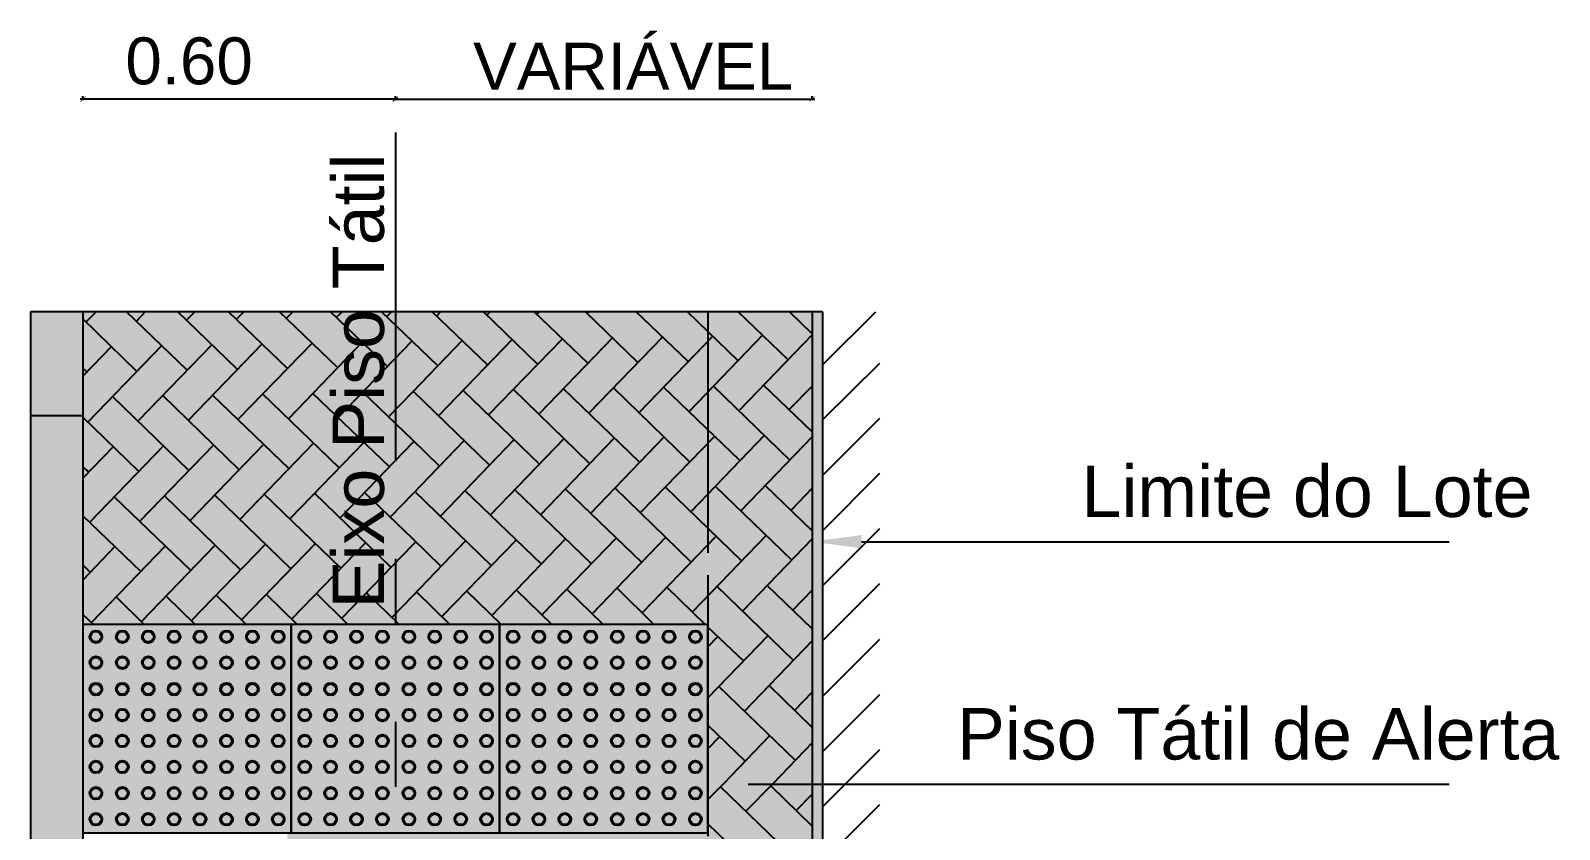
# Model space of a CAD drawing. Header units: feet. Extents: x 203667 to 205527, y 9204857 to 9205156.
# Drawn here: x 203698.303 to 203701.236, y 9204918.32 to 9204919.852 of the extents above; entities that cross this region are included whole.
import ezdxf

# ---------------------------------------------------------------- set-up
doc = ezdxf.new("R2010")
doc.units = ezdxf.units.FT
doc.header["$LTSCALE"] = 0.3
doc.header["$MEASUREMENT"] = 0
doc.layers.add('PDF_0', color=7, linetype='Continuous', true_color=0x929498)
doc.layers.add('PDF_A_Piso_Tatil', color=7, linetype='Continuous', true_color=0xffffa3)
for name, color, linetype in [('PDF_A_Cotas', 7, 'Continuous'), ('PDF_A_Texto', 7, 'Continuous'), ('PDF_Text', 7, 'Continuous')]:
    doc.layers.add(name, color=color, linetype=linetype)
doc.styles.add('PDF Arial', font='arial.ttf')

msp = doc.modelspace()

# ---------------------------------------------------------------- hatches: boundary and pattern name
at = {"layer": 'PDF_0', "transparency": 33554559}
for points in [[(203698.4083, 9204919.7248), (203698.4073, 9204919.7259), (203698.3977, 9204919.7164), (203698.3988, 9204919.7153)], [(203698.9984, 9204919.7153), (203699.0079, 9204919.7248), (203699.0068, 9204919.7259), (203698.9973, 9204919.7164)], [(203699.7967, 9204919.7164), (203699.7978, 9204919.7153), (203699.8073, 9204919.7248), (203699.8062, 9204919.7259)], [(203699.8221, 9204919.3124), (203699.802, 9204919.3124), (203699.802, 9204916.7154), (203699.8221, 9204916.7154)]]:
    msp.add_hatch(color=7, dxfattribs=at).paths.add_polyline_path(points)
at = {"layer": 'PDF_0', "true_color": 0xf7f7f7, "transparency": 33554559}
msp.add_hatch(color=7, dxfattribs=at).paths.add_polyline_path([(203699.802, 9204919.3124), (203698.403, 9204919.3124), (203698.403, 9204918.7129), (203699.6021, 9204918.7129), (203699.6021, 9204918.3132), (203699.2098, 9204918.3132), (203699.2098, 9204916.7154), (203699.802, 9204916.7154)])
at = {"layer": 'PDF_A_Cotas', "true_color": 0xdfdfdf, "transparency": 33554559}
msp.add_hatch(color=254, dxfattribs=at).paths.add_polyline_path([(203698.403, 9204919.3124), (203698.3026, 9204919.3124), (203698.3026, 9204916.7154), (203698.403, 9204916.7154)])
at = {"layer": 'PDF_A_Piso_Tatil', "transparency": 33554559}
msp.add_hatch(color=256, dxfattribs=at).paths.add_polyline_path([(203699.6021, 9204918.7129), (203698.403, 9204918.7129), (203698.403, 9204918.3132), (203698.7953, 9204918.3132), (203698.7953, 9204916.7154), (203699.2098, 9204916.7154), (203699.2098, 9204918.3132), (203699.6021, 9204918.3132)])

# ---------------------------------------------------------------- linework, layer by layer
at = {"layer": 'PDF_0', "color": 7, "lineweight": 25}
for points in [[(203699.0079, 9204919.7206), (203698.3977, 9204919.7206)], [(203698.403, 9204919.7185), (203698.403, 9204919.7259)], [(203698.9973, 9204919.7206), (203699.8073, 9204919.7206)], [(203699.0026, 9204919.7185), (203699.0026, 9204919.7259)], [(203699.0026, 9204919.7185), (203699.0026, 9204919.7259)], [(203699.802, 9204919.7185), (203699.802, 9204919.7259)], [(203698.3026, 9204919.3124), (203698.3026, 9204916.7154)], [(203699.8221, 9204919.3124), (203698.3026, 9204919.3124)], [(203698.403, 9204919.3124), (203698.403, 9204916.7154)], [(203699.802, 9204919.3124), (203699.802, 9204916.7154)], [(203699.8221, 9204919.2109), (203699.9247, 9204919.3124)], [(203699.8221, 9204919.3124), (203699.8221, 9204916.7154)], [(203699.8221, 9204919.1052), (203699.9321, 9204919.2141)], [(203698.403, 9204919.1126), (203698.3026, 9204919.1126)], [(203699.8221, 9204918.9984), (203699.9321, 9204919.1084)], [(203699.8221, 9204918.8926), (203699.9321, 9204919.0026)], [(203699.8221, 9204918.7869), (203699.9321, 9204918.8969)], [(203699.8221, 9204918.6812), (203699.9321, 9204918.7911)], [(203699.8221, 9204918.5744), (203699.9321, 9204918.6843)], [(203699.8221, 9204918.4686), (203699.9321, 9204918.5786)], [(203699.8221, 9204918.3629), (203699.9321, 9204918.4728)], [(203699.8221, 9204918.2571), (203699.9321, 9204918.3671)]]:
    msp.add_lwpolyline(points, dxfattribs=at)
at = {"layer": 'PDF_0', "color": 20, "lineweight": 25, "true_color": 0xf43d00}
for points in [[(203699.0026, 9204919.6561), (203699.0026, 9204919.0259)], [(203699.6021, 9204919.3124), (203699.6021, 9204918.8503)], [(203699.0026, 9204918.8387), (203699.0026, 9204918.7139)], [(203699.6021, 9204918.807), (203699.6021, 9204918.3068)], [(203699.0026, 9204918.5257), (203699.0026, 9204918.4009)]]:
    msp.add_lwpolyline(points, dxfattribs=at)
at = {"layer": 'PDF_0', "color": 251, "lineweight": 25, "true_color": 0x636363}
for points in [[(203698.4284, 9204919.3124), (203698.4094, 9204919.2934)], [(203698.6029, 9204919.2003), (203698.4866, 9204919.3124)], [(203698.5225, 9204919.3124), (203698.5056, 9204919.2945)], [(203698.6991, 9204919.2025), (203698.5849, 9204919.3124)], [(203698.6177, 9204919.3124), (203698.6018, 9204919.2966)], [(203698.7953, 9204919.2035), (203698.6822, 9204919.3124)], [(203698.7118, 9204919.3124), (203698.697, 9204919.2976)], [(203698.8916, 9204919.2056), (203698.7805, 9204919.3124)], [(203698.8059, 9204919.3124), (203698.7932, 9204919.2997)], [(203698.9878, 9204919.2067), (203698.8778, 9204919.3124)], [(203698.9011, 9204919.3124), (203698.8894, 9204919.3019)], [(203699.0354, 9204919.2553), (203698.9762, 9204919.3124)], [(203698.9952, 9204919.3124), (203698.9857, 9204919.3029)], [(203699.1802, 9204919.2099), (203699.0734, 9204919.3124)], [(203699.0893, 9204919.3124), (203699.0819, 9204919.305)], [(203699.2754, 9204919.212), (203699.1718, 9204919.3124)], [(203699.1845, 9204919.3124), (203699.1781, 9204919.3061)], [(203699.3716, 9204919.2141), (203699.2691, 9204919.3124)], [(203699.2786, 9204919.3124), (203699.2743, 9204919.3082)], [(203699.4678, 9204919.2152), (203699.3674, 9204919.3124)], [(203699.3727, 9204919.3124), (203699.3706, 9204919.3093)], [(203699.5641, 9204919.2173), (203699.4647, 9204919.3124)], [(203699.4678, 9204919.3124), (203699.4668, 9204919.3114)], [(203699.6603, 9204919.2183), (203699.563, 9204919.3124)], [(203699.7565, 9204919.2204), (203699.6603, 9204919.3124)], [(203699.802, 9204919.2701), (203699.7586, 9204919.3124)], [(203698.5067, 9204919.1982), (203698.403, 9204919.2987)], [(203698.7467, 9204919.2511), (203698.605, 9204919.1041)], [(203698.8429, 9204919.2522), (203698.7012, 9204919.1062)], [(203698.9391, 9204919.2543), (203698.7974, 9204919.1073)], [(203699.0343, 9204919.2564), (203698.8926, 9204919.1094)], [(203699.1305, 9204919.2574), (203699.0354, 9204919.1581), (203698.9888, 9204919.1105)], [(203699.084, 9204919.2088), (203699.0354, 9204919.2553)], [(203699.2268, 9204919.2596), (203699.0851, 9204919.1126)], [(203699.323, 9204919.2606), (203699.1813, 9204919.1147)], [(203699.4192, 9204919.2627), (203699.2775, 9204919.1158)], [(203699.5154, 9204919.2638), (203699.3737, 9204919.1179)], [(203699.6117, 9204919.2659), (203699.47, 9204919.1189)], [(203699.7079, 9204919.268), (203699.5662, 9204919.121)], [(203699.802, 9204919.268), (203699.6624, 9204919.1232)], [(203698.458, 9204919.2458), (203698.403, 9204919.1887)], [(203698.5542, 9204919.2479), (203698.4125, 9204919.1009)], [(203698.6505, 9204919.249), (203698.5088, 9204919.1031)], [(203698.4104, 9204919.1972), (203698.403, 9204919.2046)], [(203699.3748, 9204919.0216), (203699.2289, 9204919.1633)], [(203699.471, 9204919.0238), (203699.3251, 9204919.1644)], [(203699.5672, 9204919.0248), (203699.4213, 9204919.1665)], [(203699.6635, 9204919.0269), (203699.5165, 9204919.1686)], [(203699.7597, 9204919.028), (203699.6127, 9204919.1697)], [(203699.802, 9204919.0819), (203699.7089, 9204919.1718)], [(203699.802, 9204919.1697), (203699.7576, 9204919.1242)], [(203698.6061, 9204919.0079), (203698.4601, 9204919.1496)], [(203698.7023, 9204919.01), (203698.5564, 9204919.1517)], [(203698.7985, 9204919.0111), (203698.6515, 9204919.1528)], [(203698.8947, 9204919.0132), (203698.7477, 9204919.1549)], [(203698.991, 9204919.0153), (203698.844, 9204919.1559)], [(203699.0354, 9204919.0671), (203698.9402, 9204919.1581)], [(203699.1834, 9204919.0185), (203699.0364, 9204919.1602)], [(203699.2796, 9204919.0195), (203699.1326, 9204919.1612)], [(203698.5098, 9204919.0068), (203698.403, 9204919.1105)], [(203699.7111, 9204919.0756), (203699.5694, 9204918.9286)], [(203698.4612, 9204919.0534), (203698.403, 9204918.9931)], [(203698.5574, 9204919.0555), (203698.4157, 9204918.9085)], [(203698.6536, 9204919.0565), (203698.5119, 9204918.9106)], [(203698.7499, 9204919.0587), (203698.6082, 9204918.9117)], [(203698.8461, 9204919.0608), (203698.7044, 9204918.9138)], [(203698.9423, 9204919.0618), (203698.8006, 9204918.9159)], [(203699.0385, 9204919.0639), (203699.0354, 9204919.0608), (203698.8968, 9204918.917)], [(203699.1337, 9204919.065), (203699.0354, 9204918.9624), (203698.9931, 9204918.9191)], [(203699.0872, 9204919.0164), (203699.0354, 9204919.0671)], [(203699.2299, 9204919.0671), (203699.0882, 9204918.9201)], [(203699.3262, 9204919.0692), (203699.1845, 9204918.9222)], [(203699.4224, 9204919.0703), (203699.2807, 9204918.9233)], [(203699.5186, 9204919.0724), (203699.3769, 9204918.9254)], [(203699.6148, 9204919.0735), (203699.4731, 9204918.9275)], [(203699.802, 9204919.0724), (203699.6656, 9204918.9307)], [(203698.4147, 9204919.0047), (203698.403, 9204919.0153)], [(203698.6103, 9204918.8165), (203698.4633, 9204918.9571)], [(203698.7055, 9204918.8176), (203698.5595, 9204918.9593)], [(203698.8017, 9204918.8197), (203698.6558, 9204918.9614)], [(203698.8979, 9204918.8207), (203698.7509, 9204918.9624)], [(203698.9941, 9204918.8228), (203698.8471, 9204918.9645)], [(203699.0354, 9204918.8778), (203698.9434, 9204918.9656)], [(203699.1866, 9204918.826), (203699.0396, 9204918.9677)], [(203699.2828, 9204918.8281), (203699.1358, 9204918.9698)], [(203699.379, 9204918.8292), (203699.232, 9204918.9709)], [(203699.4753, 9204918.8313), (203699.3283, 9204918.973)], [(203699.5704, 9204918.8324), (203699.4245, 9204918.9741)], [(203699.6666, 9204918.8345), (203699.5207, 9204918.9762)], [(203699.7629, 9204918.8366), (203699.6169, 9204918.9772)], [(203699.802, 9204918.8926), (203699.7121, 9204918.9793)], [(203699.802, 9204918.9741), (203699.7618, 9204918.9318)], [(203698.5141, 9204918.8144), (203698.403, 9204918.9212)], [(203698.8493, 9204918.8683), (203698.7076, 9204918.7213)], [(203698.9455, 9204918.8694), (203698.8038, 9204918.7235)], [(203699.0904, 9204918.8239), (203699.0354, 9204918.8778)], [(203699.1379, 9204918.8736), (203699.0354, 9204918.7668)], [(203699.0417, 9204918.8715), (203699.0354, 9204918.8651)], [(203699.2342, 9204918.8747), (203699.0925, 9204918.7287)], [(203699.3293, 9204918.8768), (203699.1876, 9204918.7298)], [(203699.4256, 9204918.8778), (203699.2839, 9204918.7319)], [(203699.5218, 9204918.8799), (203699.3801, 9204918.733)], [(203699.618, 9204918.8821), (203699.4763, 9204918.7351)], [(203699.7142, 9204918.8831), (203699.5725, 9204918.7372)], [(203699.802, 9204918.8768), (203699.6688, 9204918.7383)], [(203698.4644, 9204918.862), (203698.403, 9204918.7975)], [(203698.5606, 9204918.863), (203698.4189, 9204918.716)], [(203698.6568, 9204918.8651), (203698.5151, 9204918.7182)], [(203698.753, 9204918.8662), (203698.6113, 9204918.7203)], [(203699.0354, 9204918.8651), (203698.9, 9204918.7245)], [(203698.4178, 9204918.8123), (203698.403, 9204918.8271)], [(203699.4012, 9204918.7129), (203699.3314, 9204918.7806)], [(203699.4985, 9204918.7129), (203699.4277, 9204918.7827)], [(203699.5969, 9204918.7129), (203699.5239, 9204918.7837)], [(203699.766, 9204918.6441), (203699.6201, 9204918.7858)], [(203699.802, 9204918.7044), (203699.7163, 9204918.7869)], [(203698.5204, 9204918.7129), (203698.4665, 9204918.7657)], [(203698.6187, 9204918.7129), (203698.5627, 9204918.7668)], [(203698.716, 9204918.7129), (203698.6589, 9204918.7689)], [(203698.8144, 9204918.7129), (203698.7552, 9204918.77)], [(203698.9116, 9204918.7129), (203698.8514, 9204918.7721)], [(203699.01, 9204918.7129), (203698.9465, 9204918.7742)], [(203699.0354, 9204918.7668), (203698.9962, 9204918.7266)], [(203699.1073, 9204918.7129), (203699.0428, 9204918.7753)], [(203699.2056, 9204918.7129), (203699.139, 9204918.7774)], [(203699.3029, 9204918.7129), (203699.2352, 9204918.7784)], [(203699.802, 9204918.7784), (203699.765, 9204918.7404)], [(203698.4231, 9204918.7129), (203698.403, 9204918.7319)], [(203699.6709, 9204918.642), (203699.6021, 9204918.7076)], [(203699.7174, 9204918.6907), (203699.6021, 9204918.5722)], [(203699.6212, 9204918.6896), (203699.6021, 9204918.6695)], [(203699.802, 9204918.6812), (203699.6719, 9204918.5458)], [(203699.7703, 9204918.4517), (203699.6233, 9204918.5934)], [(203699.802, 9204918.5151), (203699.7195, 9204918.5955)], [(203699.802, 9204918.5828), (203699.7682, 9204918.5479)], [(203699.674, 9204918.4506), (203699.6021, 9204918.5194)], [(203699.6243, 9204918.4972), (203699.6021, 9204918.4739)], [(203699.7206, 9204918.4993), (203699.6317, 9204918.4062)], [(203699.802, 9204918.4855), (203699.7259, 9204918.4062)], [(203699.6317, 9204918.4062), (203699.6021, 9204918.3766)], [(203699.7734, 9204918.2592), (203699.6265, 9204918.4009)], [(203699.7259, 9204918.4062), (203699.6751, 9204918.3544)], [(203699.802, 9204918.3259), (203699.7227, 9204918.4031)], [(203699.802, 9204918.3872), (203699.7713, 9204918.3555)], [(203699.6772, 9204918.2582), (203699.6021, 9204918.3301)]]:
    msp.add_lwpolyline(points, dxfattribs=at)
at = {"layer": 'PDF_0', "color": 7, "lineweight": 25}
for points in [[(203698.403, 9204918.3132), (203698.8027, 9204918.3132), (203698.8027, 9204918.7129), (203698.403, 9204918.7129)], [(203698.8027, 9204918.3132), (203699.2024, 9204918.3132), (203699.2024, 9204918.7129), (203698.8027, 9204918.7129)], [(203699.2024, 9204918.3132), (203699.6021, 9204918.3132), (203699.6021, 9204918.7129), (203699.2024, 9204918.7129)]]:
    msp.add_lwpolyline(points, close=True, dxfattribs=at)
for centre, radius in [((203698.4279, 9204918.6891), 0.0122), ((203698.4279, 9204918.6891), 0.01), ((203698.4786, 9204918.6891), 0.0122), ((203698.4786, 9204918.6891), 0.01), ((203698.5283, 9204918.6891), 0.0122), ((203698.5283, 9204918.6891), 0.01), ((203698.578, 9204918.6891), 0.0122), ((203698.578, 9204918.6891), 0.01), ((203698.6277, 9204918.6891), 0.0122), ((203698.6277, 9204918.6891), 0.01), ((203698.6785, 9204918.6891), 0.0122), ((203698.6785, 9204918.6891), 0.01), ((203698.7282, 9204918.6891), 0.0122), ((203698.7282, 9204918.6891), 0.01), ((203698.7779, 9204918.6891), 0.0122), ((203698.7779, 9204918.6891), 0.01), ((203698.8286, 9204918.6891), 0.0122), ((203698.8286, 9204918.6891), 0.01), ((203698.8783, 9204918.6891), 0.0122), ((203698.8783, 9204918.6891), 0.01), ((203698.928, 9204918.6891), 0.0122), ((203698.928, 9204918.6891), 0.01), ((203698.9777, 9204918.6891), 0.0122), ((203698.9777, 9204918.6891), 0.01), ((203699.0285, 9204918.6891), 0.0122), ((203699.0285, 9204918.6891), 0.01), ((203699.0782, 9204918.6891), 0.0122), ((203699.0782, 9204918.6891), 0.01), ((203699.1279, 9204918.6891), 0.0122), ((203699.1279, 9204918.6891), 0.01), ((203699.1776, 9204918.6891), 0.0122), ((203699.1776, 9204918.6891), 0.01), ((203699.2283, 9204918.6891), 0.0122), ((203699.2283, 9204918.6891), 0.01), ((203699.278, 9204918.6891), 0.0122), ((203699.278, 9204918.6891), 0.01), ((203699.3277, 9204918.6891), 0.0122), ((203699.3277, 9204918.6891), 0.01), ((203699.3774, 9204918.6891), 0.0122), ((203699.3774, 9204918.6891), 0.01), ((203699.4282, 9204918.6891), 0.0122), ((203699.4282, 9204918.6891), 0.01), ((203699.4779, 9204918.6891), 0.0122), ((203699.4779, 9204918.6891), 0.01), ((203699.5276, 9204918.6891), 0.0122), ((203699.5276, 9204918.6891), 0.01), ((203699.5783, 9204918.6891), 0.0122), ((203699.5783, 9204918.6891), 0.01), ((203698.4279, 9204918.6394), 0.0122), ((203698.4279, 9204918.6394), 0.01), ((203698.4786, 9204918.6394), 0.0122), ((203698.4786, 9204918.6394), 0.01), ((203698.5283, 9204918.6394), 0.0122), ((203698.5283, 9204918.6394), 0.01), ((203698.578, 9204918.6394), 0.0122), ((203698.578, 9204918.6394), 0.01), ((203698.6277, 9204918.6394), 0.0122), ((203698.6277, 9204918.6394), 0.01), ((203698.6785, 9204918.6394), 0.0122), ((203698.6785, 9204918.6394), 0.01), ((203698.7282, 9204918.6394), 0.0122), ((203698.7282, 9204918.6394), 0.01), ((203698.7779, 9204918.6394), 0.0122), ((203698.7779, 9204918.6394), 0.01), ((203698.8286, 9204918.6394), 0.0122), ((203698.8286, 9204918.6394), 0.01), ((203698.8783, 9204918.6394), 0.0122), ((203698.8783, 9204918.6394), 0.01), ((203698.928, 9204918.6394), 0.0122), ((203698.928, 9204918.6394), 0.01), ((203698.9777, 9204918.6394), 0.0122), ((203698.9777, 9204918.6394), 0.01), ((203699.0285, 9204918.6394), 0.0122), ((203699.0285, 9204918.6394), 0.01), ((203699.0782, 9204918.6394), 0.0122), ((203699.0782, 9204918.6394), 0.01), ((203699.1279, 9204918.6394), 0.0122), ((203699.1279, 9204918.6394), 0.01), ((203699.1776, 9204918.6394), 0.0122), ((203699.1776, 9204918.6394), 0.01), ((203699.2283, 9204918.6394), 0.0122), ((203699.2283, 9204918.6394), 0.01), ((203699.278, 9204918.6394), 0.0122), ((203699.278, 9204918.6394), 0.01), ((203699.3277, 9204918.6394), 0.0122), ((203699.3277, 9204918.6394), 0.01), ((203699.3774, 9204918.6394), 0.0122), ((203699.3774, 9204918.6394), 0.01), ((203699.4282, 9204918.6394), 0.0122), ((203699.4282, 9204918.6394), 0.01), ((203699.4779, 9204918.6394), 0.0122), ((203699.4779, 9204918.6394), 0.01), ((203699.5276, 9204918.6394), 0.0122), ((203699.5276, 9204918.6394), 0.01), ((203699.5783, 9204918.6394), 0.0122), ((203699.5783, 9204918.6394), 0.01), ((203698.4279, 9204918.5886), 0.0122), ((203698.4279, 9204918.5886), 0.01), ((203698.4786, 9204918.5886), 0.0122), ((203698.4786, 9204918.5886), 0.01), ((203698.5283, 9204918.5886), 0.0122), ((203698.5283, 9204918.5886), 0.01), ((203698.578, 9204918.5886), 0.0122), ((203698.578, 9204918.5886), 0.01), ((203698.6277, 9204918.5886), 0.0122), ((203698.6277, 9204918.5886), 0.01), ((203698.6785, 9204918.5886), 0.0122), ((203698.6785, 9204918.5886), 0.01), ((203698.7282, 9204918.5886), 0.0122), ((203698.7282, 9204918.5886), 0.01), ((203698.7779, 9204918.5886), 0.0122), ((203698.7779, 9204918.5886), 0.01), ((203698.8286, 9204918.5886), 0.0122), ((203698.8286, 9204918.5886), 0.01), ((203698.8783, 9204918.5886), 0.0122), ((203698.8783, 9204918.5886), 0.01), ((203698.928, 9204918.5886), 0.0122), ((203698.928, 9204918.5886), 0.01), ((203698.9777, 9204918.5886), 0.0122), ((203698.9777, 9204918.5886), 0.01), ((203699.0285, 9204918.5886), 0.0122), ((203699.0285, 9204918.5886), 0.01), ((203699.0782, 9204918.5886), 0.0122), ((203699.0782, 9204918.5886), 0.01), ((203699.1279, 9204918.5886), 0.0122), ((203699.1279, 9204918.5886), 0.01), ((203699.1776, 9204918.5886), 0.0122), ((203699.1776, 9204918.5886), 0.01), ((203699.2283, 9204918.5886), 0.0122), ((203699.2283, 9204918.5886), 0.01), ((203699.278, 9204918.5886), 0.0122), ((203699.278, 9204918.5886), 0.01), ((203699.3277, 9204918.5886), 0.0122), ((203699.3277, 9204918.5886), 0.01), ((203699.3774, 9204918.5886), 0.0122), ((203699.3774, 9204918.5886), 0.01), ((203699.4282, 9204918.5886), 0.0122), ((203699.4282, 9204918.5886), 0.01), ((203699.4779, 9204918.5886), 0.0122), ((203699.4779, 9204918.5886), 0.01), ((203699.5276, 9204918.5886), 0.0122), ((203699.5276, 9204918.5886), 0.01), ((203699.5783, 9204918.5886), 0.0122), ((203699.5783, 9204918.5886), 0.01), ((203698.4279, 9204918.5389), 0.0122), ((203698.4279, 9204918.5389), 0.01), ((203698.4786, 9204918.5389), 0.0122), ((203698.4786, 9204918.5389), 0.01), ((203698.5283, 9204918.5389), 0.0122), ((203698.5283, 9204918.5389), 0.01), ((203698.578, 9204918.5389), 0.0122), ((203698.578, 9204918.5389), 0.01), ((203698.6277, 9204918.5389), 0.0122), ((203698.6277, 9204918.5389), 0.01), ((203698.6785, 9204918.5389), 0.0122), ((203698.6785, 9204918.5389), 0.01), ((203698.7282, 9204918.5389), 0.0122), ((203698.7282, 9204918.5389), 0.01), ((203698.7779, 9204918.5389), 0.0122), ((203698.7779, 9204918.5389), 0.01), ((203698.8286, 9204918.5389), 0.0122), ((203698.8286, 9204918.5389), 0.01), ((203698.8783, 9204918.5389), 0.0122), ((203698.8783, 9204918.5389), 0.01), ((203698.928, 9204918.5389), 0.0122), ((203698.928, 9204918.5389), 0.01), ((203698.9777, 9204918.5389), 0.0122), ((203698.9777, 9204918.5389), 0.01), ((203699.0285, 9204918.5389), 0.0122), ((203699.0285, 9204918.5389), 0.01), ((203699.0782, 9204918.5389), 0.0122), ((203699.0782, 9204918.5389), 0.01), ((203699.1279, 9204918.5389), 0.0122), ((203699.1279, 9204918.5389), 0.01), ((203699.1776, 9204918.5389), 0.0122), ((203699.1776, 9204918.5389), 0.01), ((203699.2283, 9204918.5389), 0.0122), ((203699.2283, 9204918.5389), 0.01), ((203699.278, 9204918.5389), 0.0122), ((203699.278, 9204918.5389), 0.01), ((203699.3277, 9204918.5389), 0.0122), ((203699.3277, 9204918.5389), 0.01), ((203699.3774, 9204918.5389), 0.0122), ((203699.3774, 9204918.5389), 0.01), ((203699.4282, 9204918.5389), 0.0122), ((203699.4282, 9204918.5389), 0.01), ((203699.4779, 9204918.5389), 0.0122), ((203699.4779, 9204918.5389), 0.01), ((203699.5276, 9204918.5389), 0.0122), ((203699.5276, 9204918.5389), 0.01), ((203699.5783, 9204918.5389), 0.0122), ((203699.5783, 9204918.5389), 0.01), ((203698.4279, 9204918.4892), 0.0122), ((203698.4279, 9204918.4892), 0.01), ((203698.4786, 9204918.4892), 0.0122), ((203698.4786, 9204918.4892), 0.01), ((203698.5283, 9204918.4892), 0.0122), ((203698.5283, 9204918.4892), 0.01), ((203698.578, 9204918.4892), 0.0122), ((203698.578, 9204918.4892), 0.01), ((203698.6277, 9204918.4892), 0.0122), ((203698.6277, 9204918.4892), 0.01), ((203698.6785, 9204918.4892), 0.0122), ((203698.6785, 9204918.4892), 0.01), ((203698.7282, 9204918.4892), 0.0122), ((203698.7282, 9204918.4892), 0.01), ((203698.7779, 9204918.4892), 0.0122), ((203698.7779, 9204918.4892), 0.01), ((203698.8286, 9204918.4892), 0.0122), ((203698.8286, 9204918.4892), 0.01), ((203698.8783, 9204918.4892), 0.0122), ((203698.8783, 9204918.4892), 0.01), ((203698.928, 9204918.4892), 0.0122), ((203698.928, 9204918.4892), 0.01), ((203698.9777, 9204918.4892), 0.0122), ((203698.9777, 9204918.4892), 0.01), ((203699.0285, 9204918.4892), 0.0122), ((203699.0285, 9204918.4892), 0.01), ((203699.0782, 9204918.4892), 0.0122), ((203699.0782, 9204918.4892), 0.01), ((203699.1279, 9204918.4892), 0.0122), ((203699.1279, 9204918.4892), 0.01), ((203699.1776, 9204918.4892), 0.0122), ((203699.1776, 9204918.4892), 0.01), ((203699.2283, 9204918.4892), 0.0122), ((203699.2283, 9204918.4892), 0.01), ((203699.278, 9204918.4892), 0.0122), ((203699.278, 9204918.4892), 0.01), ((203699.3277, 9204918.4892), 0.0122), ((203699.3277, 9204918.4892), 0.01), ((203699.3774, 9204918.4892), 0.0122), ((203699.3774, 9204918.4892), 0.01), ((203699.4282, 9204918.4892), 0.0122), ((203699.4282, 9204918.4892), 0.01), ((203699.4779, 9204918.4892), 0.0122), ((203699.4779, 9204918.4892), 0.01), ((203699.5276, 9204918.4892), 0.0122), ((203699.5276, 9204918.4892), 0.01), ((203699.5783, 9204918.4892), 0.0122), ((203699.5783, 9204918.4892), 0.01), ((203698.4279, 9204918.4395), 0.0122), ((203698.4279, 9204918.4395), 0.01), ((203698.4786, 9204918.4395), 0.0122), ((203698.4786, 9204918.4395), 0.01), ((203698.5283, 9204918.4395), 0.0122), ((203698.5283, 9204918.4395), 0.01), ((203698.578, 9204918.4395), 0.0122), ((203698.578, 9204918.4395), 0.01), ((203698.6277, 9204918.4395), 0.0122), ((203698.6277, 9204918.4395), 0.01), ((203698.6785, 9204918.4395), 0.0122), ((203698.6785, 9204918.4395), 0.01), ((203698.7282, 9204918.4395), 0.0122), ((203698.7282, 9204918.4395), 0.01), ((203698.7779, 9204918.4395), 0.0122), ((203698.7779, 9204918.4395), 0.01), ((203698.8286, 9204918.4395), 0.0122), ((203698.8286, 9204918.4395), 0.01), ((203698.8783, 9204918.4395), 0.0122), ((203698.8783, 9204918.4395), 0.01), ((203698.928, 9204918.4395), 0.0122), ((203698.928, 9204918.4395), 0.01), ((203698.9777, 9204918.4395), 0.0122), ((203698.9777, 9204918.4395), 0.01), ((203699.0285, 9204918.4395), 0.0122), ((203699.0285, 9204918.4395), 0.01), ((203699.0782, 9204918.4395), 0.0122), ((203699.0782, 9204918.4395), 0.01), ((203699.1279, 9204918.4395), 0.0122), ((203699.1279, 9204918.4395), 0.01), ((203699.1776, 9204918.4395), 0.0122), ((203699.1776, 9204918.4395), 0.01), ((203699.2283, 9204918.4395), 0.0122), ((203699.2283, 9204918.4395), 0.01), ((203699.278, 9204918.4395), 0.0122), ((203699.278, 9204918.4395), 0.01), ((203699.3277, 9204918.4395), 0.0122), ((203699.3277, 9204918.4395), 0.01), ((203699.3774, 9204918.4395), 0.0122), ((203699.3774, 9204918.4395), 0.01), ((203699.4282, 9204918.4395), 0.0122), ((203699.4282, 9204918.4395), 0.01), ((203699.4779, 9204918.4395), 0.0122), ((203699.4779, 9204918.4395), 0.01), ((203699.5276, 9204918.4395), 0.0122), ((203699.5276, 9204918.4395), 0.01), ((203699.5783, 9204918.4395), 0.0122), ((203699.5783, 9204918.4395), 0.01), ((203698.4279, 9204918.3888), 0.0122), ((203698.4786, 9204918.3888), 0.0122), ((203698.5283, 9204918.3888), 0.0122), ((203698.578, 9204918.3888), 0.0122), ((203698.6277, 9204918.3888), 0.0122), ((203698.6785, 9204918.3888), 0.0122), ((203698.7282, 9204918.3888), 0.0122), ((203698.7779, 9204918.3888), 0.0122), ((203698.8286, 9204918.3888), 0.0122), ((203698.8783, 9204918.3888), 0.0122), ((203698.928, 9204918.3888), 0.0122), ((203698.9777, 9204918.3888), 0.0122), ((203699.0285, 9204918.3888), 0.0122), ((203699.0782, 9204918.3888), 0.0122), ((203699.1279, 9204918.3888), 0.0122), ((203699.1776, 9204918.3888), 0.0122), ((203699.2283, 9204918.3888), 0.0122), ((203699.278, 9204918.3888), 0.0122), ((203699.3277, 9204918.3888), 0.0122), ((203699.3774, 9204918.3888), 0.0122), ((203699.4282, 9204918.3888), 0.0122), ((203699.4779, 9204918.3888), 0.0122), ((203699.5276, 9204918.3888), 0.0122), ((203699.5783, 9204918.3888), 0.0122), ((203698.4279, 9204918.3888), 0.01), ((203698.4786, 9204918.3888), 0.01), ((203698.5283, 9204918.3888), 0.01), ((203698.578, 9204918.3888), 0.01), ((203698.6277, 9204918.3888), 0.01), ((203698.6785, 9204918.3888), 0.01), ((203698.7282, 9204918.3888), 0.01), ((203698.7779, 9204918.3888), 0.01), ((203698.8286, 9204918.3888), 0.01), ((203698.8783, 9204918.3888), 0.01), ((203698.928, 9204918.3888), 0.01), ((203698.9777, 9204918.3888), 0.01), ((203699.0285, 9204918.3888), 0.01), ((203699.0782, 9204918.3888), 0.01), ((203699.1279, 9204918.3888), 0.01), ((203699.1776, 9204918.3888), 0.01), ((203699.2283, 9204918.3888), 0.01), ((203699.278, 9204918.3888), 0.01), ((203699.3277, 9204918.3888), 0.01), ((203699.3774, 9204918.3888), 0.01), ((203699.4282, 9204918.3888), 0.01), ((203699.4779, 9204918.3888), 0.01), ((203699.5276, 9204918.3888), 0.01), ((203699.5783, 9204918.3888), 0.01), ((203698.4279, 9204918.3391), 0.0122), ((203698.4279, 9204918.3391), 0.01), ((203698.4786, 9204918.3391), 0.0122), ((203698.4786, 9204918.3391), 0.01), ((203698.5283, 9204918.3391), 0.0122), ((203698.5283, 9204918.3391), 0.01), ((203698.578, 9204918.3391), 0.0122), ((203698.578, 9204918.3391), 0.01), ((203698.6277, 9204918.3391), 0.0122), ((203698.6277, 9204918.3391), 0.01), ((203698.6785, 9204918.3391), 0.0122), ((203698.6785, 9204918.3391), 0.01), ((203698.7282, 9204918.3391), 0.0122), ((203698.7282, 9204918.3391), 0.01), ((203698.7779, 9204918.3391), 0.0122), ((203698.7779, 9204918.3391), 0.01), ((203698.8286, 9204918.3391), 0.0122), ((203698.8286, 9204918.3391), 0.01), ((203698.8783, 9204918.3391), 0.0122), ((203698.8783, 9204918.3391), 0.01), ((203698.928, 9204918.3391), 0.0122), ((203698.928, 9204918.3391), 0.01), ((203698.9777, 9204918.3391), 0.0122), ((203698.9777, 9204918.3391), 0.01), ((203699.0285, 9204918.3391), 0.0122), ((203699.0285, 9204918.3391), 0.01), ((203699.0782, 9204918.3391), 0.0122), ((203699.0782, 9204918.3391), 0.01), ((203699.1279, 9204918.3391), 0.0122), ((203699.1279, 9204918.3391), 0.01), ((203699.1776, 9204918.3391), 0.0122), ((203699.1776, 9204918.3391), 0.01), ((203699.2283, 9204918.3391), 0.0122), ((203699.2283, 9204918.3391), 0.01), ((203699.278, 9204918.3391), 0.0122), ((203699.278, 9204918.3391), 0.01), ((203699.3277, 9204918.3391), 0.0122), ((203699.3277, 9204918.3391), 0.01), ((203699.3774, 9204918.3391), 0.0122), ((203699.3774, 9204918.3391), 0.01), ((203699.4282, 9204918.3391), 0.0122), ((203699.4282, 9204918.3391), 0.01), ((203699.4779, 9204918.3391), 0.0122), ((203699.4779, 9204918.3391), 0.01), ((203699.5276, 9204918.3391), 0.0122), ((203699.5276, 9204918.3391), 0.01), ((203699.5783, 9204918.3391), 0.0122), ((203699.5783, 9204918.3391), 0.01)]:
    msp.add_circle(centre, radius, dxfattribs=at)
at = {"layer": 'PDF_A_Texto', "lineweight": 25}
for points in [[(203699.8972, 9204918.8715), (203701.0244, 9204918.8715)], [(203699.6793, 9204918.4062), (203701.0244, 9204918.4062)]]:
    msp.add_lwpolyline(points, dxfattribs=at)
at = {"layer": 'PDF_A_Texto', "transparency": 33554559}
for points in [[(203699.802, 9204918.8715), (203699.8972, 9204918.8842), (203699.8972, 9204918.8588)], [(203699.6021, 9204918.4062), (203699.6793, 9204918.4189), (203699.6793, 9204918.3935)]]:
    msp.add_solid(points, dxfattribs=at)

# ---------------------------------------------------------------- texts
at = {"layer": 'PDF_Text', "attachment_point": 7, "style": 'PDF Arial'}
for s, insert, char_height in [('0.60', (203698.4845, 9204919.7476), 0.08993), ('VARIÁVEL', (203699.1517, 9204919.7386), 0.08993), ('Limite do Lote', (203700.3191, 9204918.9175), 0.098625), ('Piso Tátil de Alerta', (203700.0801, 9204918.4522), 0.098612)]:
    msp.add_mtext(s, dxfattribs=dict(at, insert=insert, char_height=char_height))
at = {"layer": 'PDF_Text', "insert": (203698.982, 9204918.7435), "char_height": 0.098612, "attachment_point": 7, "rotation": 90, "style": 'PDF Arial'}
msp.add_mtext('Eixo Piso Tátil', dxfattribs=at)

doc.saveas('drawing.dxf')
